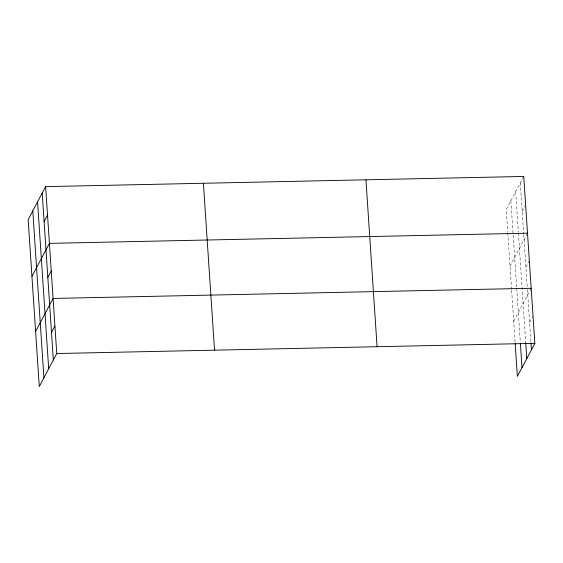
<?xml version="1.0" encoding="UTF-8"?>
<svg xmlns="http://www.w3.org/2000/svg" width="563" height="563" viewBox="0 0 563 563"><rect width="100%" height="100%" fill="white"/><g stroke="black" fill="none" stroke-linecap="round" stroke-linejoin="round"><path stroke-width="0.42" stroke-dasharray="2.81 2.11" d="M523.724 176.458L506.243 209.471L507.735 231.829M522.183 211.308L525.237 205.551M510.022 266.222L527.123 233.919M525.912 267.221L529.34 260.739M513.695 321.297L530.796 288.995M529.586 322.296L532.633 316.54M520.296 182.933L523.674 233.659M523.731 234.518L527.348 288.735M527.404 289.593L530.902 342.086M515.659 191.694L518.354 232.104M518.41 232.962L525.751 343.099M510.88 200.717L516.672 287.58M516.728 288.439L520.339 342.656M507.791 232.688L511.577 289.452M511.633 290.318L515.131 342.811"/><path stroke-width="0.84" d="M45.631 186.627L28.15 219.647L39.276 386.542L56.757 353.529L45.631 186.627L523.724 176.458L534.85 343.353L517.369 376.373L515.187 343.669M44.09 221.477L47.524 215.003M31.936 276.391L49.417 243.371L527.51 233.202M47.82 277.39L51.247 270.909M35.603 331.466L53.084 298.453L531.176 288.277M51.493 332.466L54.921 325.991M56.757 353.529L534.85 343.353M530.958 342.951L531.423 349.834M525.751 343.099L526.785 358.589M520.402 343.521L522.007 367.618M365.95 179.815L377.076 346.709M203.405 183.271L214.531 350.172M42.204 193.102L53.33 360.003M37.566 201.864L48.692 368.765M32.788 210.886L43.914 377.787"/></g></svg>
